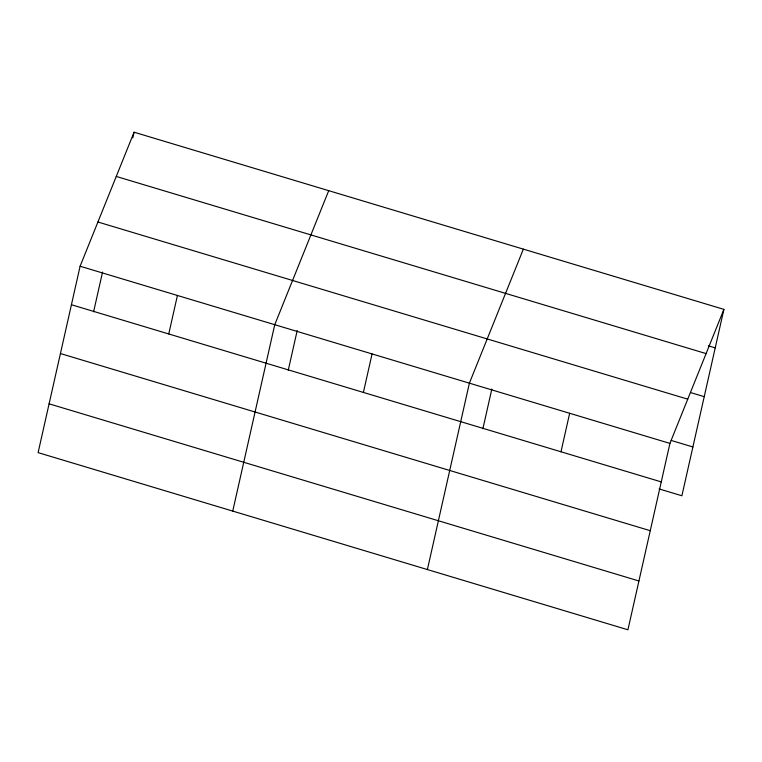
<?xml version="1.0" encoding="UTF-8"?>
<svg xmlns="http://www.w3.org/2000/svg" width="762" height="762" viewBox="0 0 762 762"><rect width="100%" height="100%" fill="white"/><g stroke="black" fill="none" stroke-linecap="round" stroke-linejoin="round"><path stroke-width="1.14" d="M80.105 266.233L38.1 452.628L627.926 629.793L669.931 443.398L723.9 309.372L134.074 132.207L80.105 266.233L669.931 443.398M93.602 311.791L102.556 272.063M132.798 137.865L134.074 132.207M168.754 333.966L177.422 295.466M232.743 511.092L274.749 324.698L328.717 190.671M288.246 370.256L297.199 330.527M363.398 392.43L372.066 353.93M427.387 569.557L469.392 383.162L523.361 249.136M482.889 428.72L491.842 388.991M560.984 451.78L569.662 413.28M723.9 309.372L681.895 495.767L659.101 488.918M708.384 345.815L715.223 347.872M116.262 176.441L706.088 353.597M690.553 392.563L704.221 396.678M97.917 222.009L687.743 399.174M671.246 440.455L692.896 446.961M71.428 304.733L661.254 481.898M60.427 353.539L650.253 530.704M49.101 403.822L638.927 580.987"/></g></svg>
